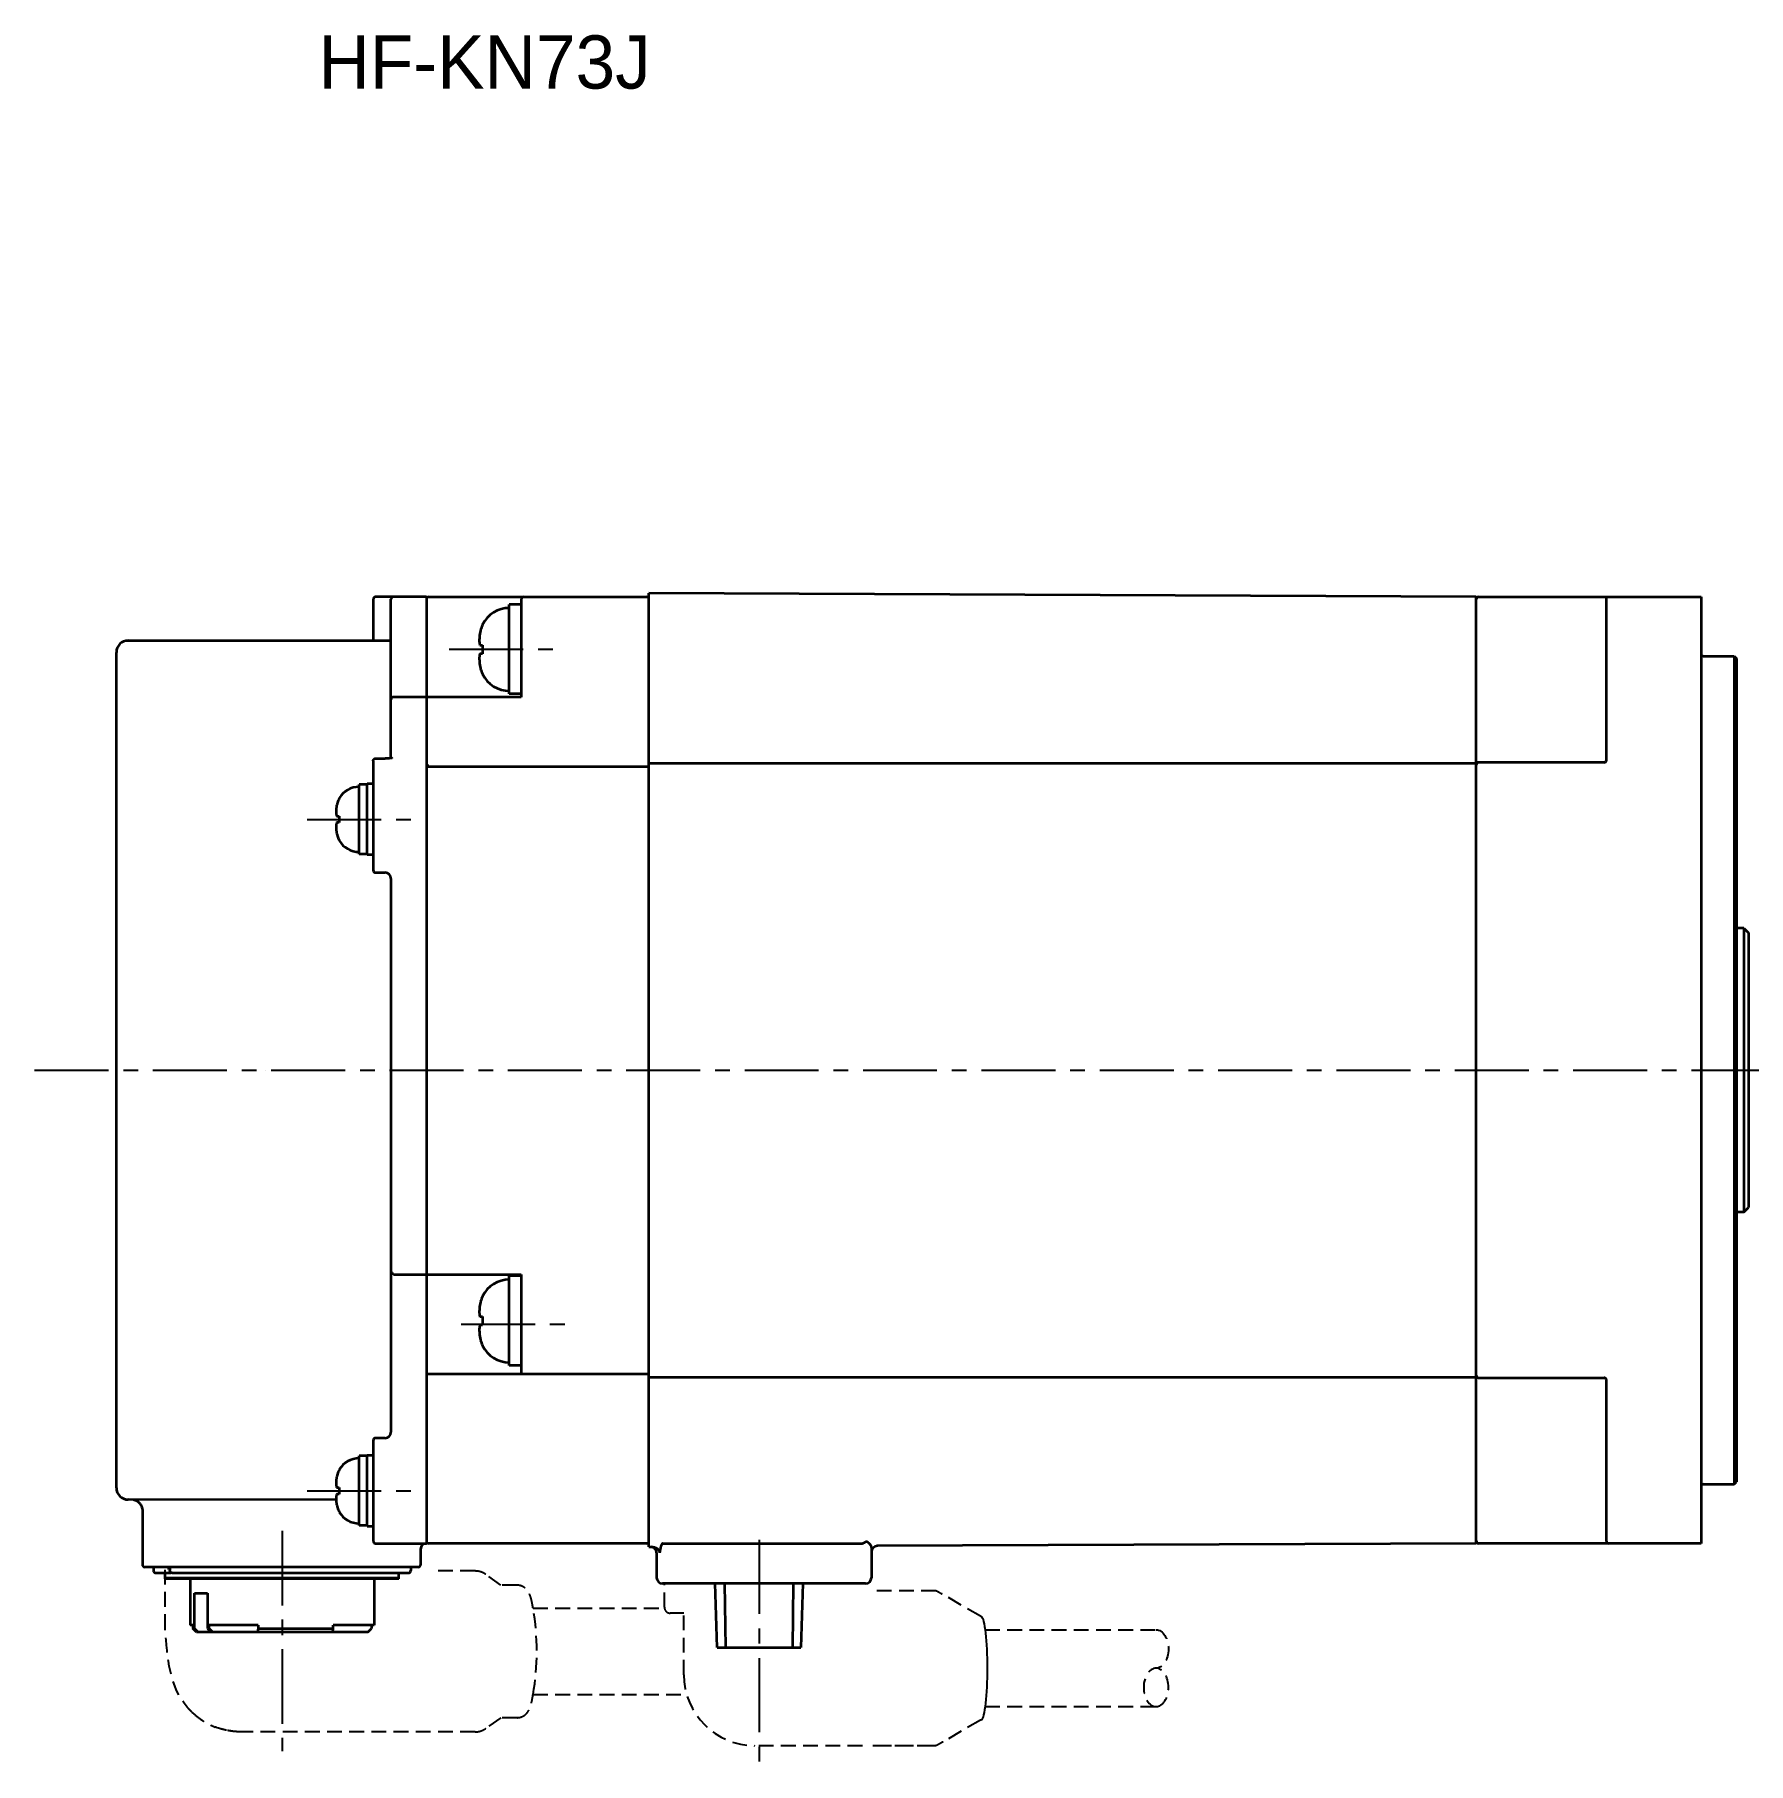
# Model space of a CAD drawing. Extents: x -41 to 384, y 100 to 247.
# Drawn here: x 69.6 to 214.4, y 100.4 to 246.5 of the extents above; entities that cross this region are included whole.
import ezdxf

# ---------------------------------------------------------------- set-up
doc = ezdxf.new("R2010")
doc.units = 0
doc.header["$MEASUREMENT"] = 0
doc.linetypes.add('CENTER', pattern=[2, 1.25, -0.25, 0.25, -0.25])
doc.linetypes.add('HIDDEN', pattern=[0.375, 0.25, -0.125])
doc.layers.get('0').update_dxf_attribs({"linetype": 'CONTINUOUS'})
for name, color, linetype, lineweight in [('CENTER', 7, 'CENTER', 25), ('HIDDEN', 3, 'HIDDEN', 25), ('OBJECT', 6, 'CONTINUOUS', 35)]:
    doc.layers.add(name, color=color, linetype=linetype, lineweight=lineweight)

msp = doc.modelspace()

# ---------------------------------------------------------------- linework, layer by layer
at = {"layer": 'CENTER', "ltscale": 5}
for p, q in [((104.5981365059144, 194.5505328062261), (114.3783229727364, 194.5505328062261)), ((92.59813650596449, 180.1716485001261), (102.3783229727864, 180.1716485001261)), ((69.55370196599868, 158.973073894476), (252.5951115349035, 158.973073894476)), ((105.5981365059145, 137.5072828793551), (115.3783229727364, 137.5072828793551)), ((92.59813650596449, 123.412134161576), (102.3783229727864, 123.412134161576)), ((90.46673354744956, 120.0384676182338), (90.46673354744956, 101.4880702629337)), ((90.46673354744956, 119.973073894476), (90.46673354744956, 101.4226765391759)), ((130.7667335474497, 119.273073894476), (130.7667335474497, 100.3730738941761))]:
    msp.add_line(p, q, dxfattribs=at)
at = {"layer": 'HIDDEN', "ltscale": 5}
for p, q in [((80.5899827137495, 111.7384676182337), (80.5899827137495, 117.0384676182337)), ((106.7682306437495, 116.6384676182337), (103.1766841289774, 116.6384676182337)), ((106.7682306437495, 116.6384676182337), (103.1766841289774, 116.6384676182337)), ((108.9577229806496, 115.4384676182337), (107.6957333697494, 116.3393638064338)), ((122.7667335474497, 113.573073894476), (122.7667335474497, 115.573073894476)), ((110.3176565802495, 115.4384676182337), (108.9280919680496, 115.4384676182337)), ((145.7221476625498, 114.972307725376), (140.3861294644497, 114.972307725576)), ((145.7541042773497, 114.971069256776), (145.7604934400497, 114.9695618453761)), ((149.4685212733496, 112.812004200676), (146.2104061653497, 114.7119844154761)), ((111.6701553747564, 113.4884676182337), (122.7897639467412, 113.4884676182337)), ((124.4167335474496, 113.073073894476), (123.2667335474497, 113.073073894476)), ((124.4167335474496, 107.873073894476), (124.4167335474496, 113.073073894476)), ((149.8680422490697, 111.673073894476), (164.3187007112496, 111.673073894476)), ((111.670168646377, 106.1884676182337), (124.6776134058252, 106.1884676182334)), ((108.9577229806496, 104.2384676182337), (107.6957333697494, 103.3375714300338)), ((110.3176565802495, 104.2384676182337), (108.9280919680496, 104.2384676182337)), ((149.4685212733496, 104.034143588276), (146.3040942708496, 102.188797890876)), ((149.8679778187318, 105.173073894476), (164.3187007112496, 105.173073894476)), ((85.08451111434948, 103.3498730328337), (84.98933778724945, 103.3819758108337)), ((85.08451111434948, 103.3498730328337), (85.08386637534949, 103.3500769202338)), ((106.7682306437495, 103.0384676182338), (87.10366057094956, 103.0384719376337)), ((139.4971943124496, 101.873073894476), (130.4167335474496, 101.873073894476)), ((140.3722016714497, 101.876585943476), (145.7082198695497, 101.876585943476)), ((145.7082198694497, 101.873073894776), (140.3983384531498, 101.873073894776)), ((146.3017565845498, 102.187464314176), (146.2977027380498, 102.185292233476)), ((146.3040942706497, 102.188797890776), (146.3017565845498, 102.187464314176))]:
    msp.add_line(p, q, dxfattribs=at)
for points in [[(145.7221476628497, 114.972307724876), (145.7285390598497, 114.9728999409761), (145.7343566557497, 114.9730738941761)], [(145.7343566557497, 114.9730738941761), (145.7413225623496, 114.9728244902759), (145.7477138481496, 114.972156828376), (145.7541042773497, 114.9710692567761)], [(149.4685654397498, 112.811958212376), (149.5066225537001, 112.8229535802006), (149.5560989772224, 112.8043033891092), (149.6051502195981, 112.7480362692943), (149.6533658317144, 112.6551048644869), (149.7003211362753, 112.5258375389604), (149.7456340120321, 112.3617895879601), (149.7888943722768, 112.1639241005128), (149.8297614359918, 111.9343460595483), (149.8678536721263, 111.6746204818058), (149.9028832451736, 111.3873303556821), (149.9345101718033, 111.0745893308985), (149.9625093638341, 110.7393704403204), (149.9865939640323, 110.3842639888346), (150.0066092962224, 110.0125318111977), (150.0223313976803, 109.6271526573638), (150.0336812720188, 109.2315660859277), (150.0404860622184, 108.8307586314296), (150.042803387252, 108.4230681155892)], [(150.042803387252, 108.4230681155892), (150.040477856886, 108.0153776464709), (150.0336649998863, 107.6145703290096), (150.0223071638258, 107.2189839860857), (150.0065773060853, 106.8336051487587), (149.9865544922775, 106.4618733740332), (149.9624627450781, 106.106767407355), (149.9344568063117, 105.771549080367), (149.9028235853446, 105.4588086921822), (149.8677882301954, 105.1715192711351), (149.8296907667337, 104.9117944601039), (149.7888190824529, 104.6822172416917), (149.745554739902, 104.4843526248589), (149.7002385624633, 104.3203055859758), (149.6532806562291, 104.1910392055155), (149.6050631737503, 104.0981087711324), (149.5560107989311, 104.0418426385529), (149.5065340000582, 104.0231934432462), (149.4684771074124, 104.0341895770205)], [(145.7343566557497, 101.873073894776), (145.7273907495497, 101.873323298676), (145.7209994632496, 101.873990960576), (145.7146090332496, 101.8750785321761), (145.7082198691497, 101.8765859436761)], [(145.7465656471496, 101.8738400641761), (145.7401742512496, 101.873247848076), (145.7343566557497, 101.873073894776)]]:
    msp.add_lwpolyline(points, dxfattribs=at)
for centre, radius, start, end in [((91.03652421913065, 109.838430105657), 20.95398550418587, 349.9682140768219, 10.0317917755639), ((123.2667335474497, 113.573073894476), 0.5, 180, 270.0000000050025), ((130.4167335474496, 107.873073894476), 6, 180, 269.9999999923007)]:
    msp.add_arc(centre, radius, start, end, dxfattribs=at)
at = {"layer": 'HIDDEN', "ltscale": 5, "extrusion": (0, 0, -0.9999999999999998)}
msp.add_ellipse((164.3187007112498, 110.048073894476), major_axis=(0, -1.625000000000009), ratio=0.6429592764543601, start_param=3.141592653589793, end_param=6.283185307179585, dxfattribs=at)
msp.add_ellipse((164.3187007112498, 106.798073894476), major_axis=(0, -1.625000000000009), ratio=0.6429592764543601, dxfattribs=at)
at = {"layer": 'HIDDEN', "ltscale": 5}
for points in [[(107.6956643847495, 116.3394043985337), (107.5301559593495, 116.4432001201336), (107.2153777870495, 116.5738905341338), (106.8681911638496, 116.6352999669337), (106.7682139253496, 116.6384613477336)], [(111.6701493200494, 113.4885010484337), (111.6060491630496, 113.8795942148337), (111.5365591083495, 114.2033413226338), (111.4627480090495, 114.4631834052338), (111.3782875560495, 114.6840550721337), (111.2666051087495, 114.8934864961338), (111.1199633310495, 115.0834911393337), (110.9328621787495, 115.2451591256337), (110.6999857168495, 115.3678781418338), (110.4293293156494, 115.4326159654336), (110.3176655415495, 115.4384562699337)], [(145.7604934396497, 114.9695618453761), (145.9485786683497, 114.862992376576), (146.1320683053496, 114.757509820476), (146.2109237185497, 114.711682636376)], [(82.87913332994951, 104.6825877494337), (82.66682008384947, 104.8936641853337), (82.45418088974947, 105.1227810980337), (80.5899827137495, 111.7384676182337)], [(110.3176476190495, 104.2384789665337), (110.4977972270495, 104.2537577562337), (110.8037346534494, 104.3549551394337), (111.0561291461494, 104.5302178808338), (111.2536535971495, 104.7634802762337), (111.3882075538494, 105.0154772555337), (111.4849313265494, 105.2842282047338), (111.5680252986495, 105.6092141043338), (111.6476043014494, 106.0388448202336), (111.6701498303495, 106.1883612507337)], [(82.87913241404948, 104.6825929940337), (83.46808794454948, 104.1891541290337), (84.11499045534951, 103.7759186756337), (84.80915026054953, 103.4496853159337)], [(84.9893507641495, 103.3820004348336), (84.94649082574944, 103.3975310152337), (84.85944512964961, 103.4301627016338), (84.80915196514951, 103.4496890881337)], [(85.76575426034962, 103.1735605668337), (85.67184370744945, 103.1933538359337), (85.08386997444943, 103.3500846513337)], [(85.76570613924952, 103.1741946314337), (85.6737377700495, 103.1936545245337), (85.08489591754955, 103.3512131681337)], [(87.10366057094956, 103.0384719487337), (86.38434169004944, 103.0777476014337), (85.76570613924952, 103.1741946314337)], [(87.10363808144956, 103.0384756187338), (86.40895152054945, 103.0749528549337), (85.76575426034962, 103.1735605668337)], [(106.7682473620495, 103.0384738887338), (107.0374010690495, 103.0615750242338), (107.4289258008495, 103.1829774153337), (107.6955478810495, 103.3374467792337)], [(146.2087373913497, 102.134048728076), (146.1186147398497, 102.082542793176), (145.9349030697498, 101.978733965976), (145.7465656466497, 101.873840063376)], [(146.2977027373497, 102.185292234576), (146.2087373913497, 102.134048728076)]]:
    msp.add_spline(points, degree=3, dxfattribs=at)
msp.add_open_spline([(111.6701494575189, 113.4885010681692), (111.65137528565, 113.6192743280721), (111.6128600029173, 113.8587416295155), (111.5445216316807, 114.1843285490876), (111.4697514616044, 114.4536286194254), (111.3826917700573, 114.6862574816684), (111.2718939481034, 114.8978123946136), (111.1244065770094, 115.0908519955162), (110.9340612743522, 115.2563347402776), (110.6994511311587, 115.3798335484623), (110.4849903425519, 115.4331187731987), (110.3549414338136, 115.4372672055208), (110.3176655415495, 115.4384562698337)], degree=3, knots=[2.341484116995263, 2.341484116995263, 2.341484116995263, 2.341484116995263, 2.595121331091361, 2.80703871400994, 2.979916902270036, 3.131257432208145, 3.283160714836328, 3.436768148568311, 3.595022146951388, 3.763491013098105, 3.941597244628166, 4.013159741466022, 4.013159741466022, 4.013159741466022, 4.013159741466022], dxfattribs=at)
at = {"layer": 'OBJECT'}
for p, q in [((98.16673354744968, 198.773073894476), (98.16673354744968, 195.273073894476)), ((102.6667335474496, 198.973073894476), (98.36673354744956, 198.973073894476)), ((99.66673354744957, 185.341861590076), (99.66673354744957, 198.773073894476)), ((102.6667335474496, 198.973073894476), (102.6667335474496, 118.9076801707184)), ((102.6667335474496, 198.973073894476), (102.6667335474496, 118.973073894476)), ((102.8667335474496, 198.9730738944761), (121.2667335474497, 198.9730738944761)), ((110.6667335474496, 198.7730738944761), (110.6667335474496, 190.5076801707184)), ((121.4667335474497, 118.6693846773761), (121.4667335474498, 199.2780721168221)), ((191.3667335474497, 198.9730738944761), (121.4667335474498, 199.2780721168221)), ((191.3667335474497, 118.973073894476), (191.3667335474497, 198.9730738944761)), ((191.5667335474497, 198.9730738944761), (210.3667335474497, 198.9730738944761)), ((202.3667335474497, 185.176885326976), (202.3667335474497, 198.9730738944761)), ((210.3667335474497, 198.9730738944761), (210.3667335474497, 118.973073894476)), ((110.6667335474496, 198.334013627376), (109.6667335474496, 198.334013627376)), ((109.6667335474496, 190.7670519870761), (109.6667335474496, 198.3340136253761)), ((109.6667335474496, 190.7670519870761), (109.6667335474496, 198.3340136253761)), ((110.6667335474496, 198.3340136273761), (109.6667335474496, 198.3340136273761)), ((107.4053582619496, 196.6340136273761), (107.4053582619496, 196.601160639176)), ((107.4053582619496, 196.6340136273761), (107.4053582619496, 196.6011606391761)), ((99.6667335474495, 195.273073894476), (77.30580831517585, 195.273073894476)), ((107.1729016151497, 194.904013627376), (107.4053582619496, 194.904013627376)), ((107.1729016151497, 194.9040136273761), (107.4053582619496, 194.9040136273761)), ((107.4053582619496, 194.904013627376), (107.4053582619496, 194.164013627376)), ((107.4053582619496, 194.9040136273761), (107.4053582619496, 194.164013627376)), ((76.46673354744962, 123.6733926121013), (76.46673354744962, 194.2861072944243)), ((107.4053582619496, 194.164013627376), (107.1729016151497, 194.164013627376)), ((107.4053582619496, 194.164013627376), (107.1729016151497, 194.164013627376)), ((210.5667335474497, 193.973073894476), (213.1667335474497, 193.973073894476)), ((213.1667335474497, 193.973073894476), (213.1667335474497, 123.9730738944761)), ((213.1667335474497, 193.973073894476), (213.3667335474497, 193.773073894476)), ((213.3667335474497, 193.773071097176), (213.3667335474497, 124.173076691776)), ((107.4053582619496, 192.466865833976), (107.4053582619496, 192.4340136273761)), ((107.4053582619496, 192.4668658339761), (107.4053582619496, 192.4340136273761)), ((110.6667335474496, 190.5076801707183), (99.86673354744964, 190.5076801707184)), ((110.6667335474496, 190.7670519870761), (109.6667335474496, 190.7670519870761)), ((110.6667335474496, 190.7670519870761), (109.6667335474496, 190.7670519870761)), ((98.16673354744968, 185.116630057376), (98.16673354744962, 175.873073894476)), ((98.36673354744956, 185.316630057376), (99.1667335474496, 185.316630057376)), ((102.6667335474497, 184.6392622009602), (121.4667335474497, 184.63926220096)), ((121.4667335474496, 184.9175134897024), (191.3667335474496, 184.9175134897024)), ((202.1667335474496, 184.976885326976), (191.5667335474497, 184.976885326976)), ((97.66673354749963, 183.1216485000761), (96.96673354749964, 183.1216485000761)), ((96.96673354749964, 177.2424847969762), (96.96673354749964, 183.1198464261761)), ((98.16673354749969, 183.171648500076), (97.66673354749963, 183.171648500076)), ((97.66673354749963, 177.1744536024761), (97.66673354749963, 183.1688433977761)), ((95.30187177969968, 181.9716485000762), (95.30187177969968, 181.9497371556761)), ((95.0821658646998, 180.4516485000761), (95.30187177969968, 180.4516485000761)), ((95.30187177969968, 179.8916485000761), (95.0821658646998, 179.8916485000761)), ((95.30187177969968, 180.4516485000761), (95.30187177969968, 179.891647191476)), ((95.30187177969968, 178.393559638476), (95.30187177969968, 178.371648500076)), ((97.66673354749963, 177.2424847969762), (96.96673354749964, 177.2424847969762)), ((98.16673354749969, 177.171648500076), (97.66673354749963, 177.171648500076)), ((98.36673354744956, 175.6730738944761), (99.1667335474496, 175.6730738944761)), ((99.66673354744957, 175.1730738944761), (99.6667335474495, 128.373073894476)), ((213.9667335474497, 170.973073894476), (213.3667335474497, 170.973073894476)), ((213.9667335474497, 170.973073894476), (214.3667335474497, 170.573073894476)), ((213.9667335474497, 170.973073894476), (213.9667335474475, 146.9730738944759)), ((214.3667335474497, 170.573073894476), (214.3667335474496, 147.3730738944759)), ((89.07715652384344, 158.9730750391761), (89.07715652384344, 158.9730750391761)), ((213.9667335474496, 146.9730738944759), (213.3667335474497, 146.973073894476)), ((213.9667335474496, 146.9730738944759), (214.3667335474496, 147.3730738944759)), ((99.86673354744964, 141.7076801707183), (110.6667335474496, 141.7076801707183)), ((110.6667335474497, 141.574499288876), (109.6667335474496, 141.574499288876)), ((109.6667335474496, 134.0075376484761), (109.6667335474496, 141.574499286776)), ((110.6667335474497, 141.5744992888761), (109.6667335474496, 141.5744992888761)), ((109.6667335474496, 134.007537648476), (109.6667335474496, 141.5744992867761)), ((110.6667335474496, 141.7076801707184), (110.6667335474497, 133.306885587992)), ((107.4053582619497, 139.874499288876), (107.4053582619497, 139.8416463006761)), ((107.4053582619497, 139.8744992888761), (107.4053582619497, 139.8416463006761)), ((107.1729016151498, 138.144499288876), (107.4053582619497, 138.144499288876)), ((107.1729016151498, 138.144499288876), (107.4053582619497, 138.144499288876)), ((107.4053582619497, 137.4044992888761), (107.1729016151498, 137.4044992888761)), ((107.4053582619497, 137.4044992888761), (107.1729016151498, 137.4044992888761)), ((107.4053582619497, 138.144499288876), (107.4053582619497, 137.4044992888761)), ((107.4053582619497, 138.144499288876), (107.4053582619497, 137.4044992888761)), ((107.4053582619497, 135.707351495376), (107.4053582619497, 135.6744992888761)), ((107.4053582619497, 135.707351495376), (107.4053582619497, 135.6744992888761)), ((102.6667335474497, 133.306885587992), (121.4667335474497, 133.306885587992)), ((110.6667335474497, 134.0075376484761), (109.6667335474496, 134.0075376484761)), ((110.6667335474497, 134.007537648476), (109.6667335474496, 134.007537648476)), ((121.4667335474496, 133.0286342992496), (191.3667335474496, 133.0286342992495)), ((191.5667335474497, 132.9692624619761), (202.1667335474496, 132.9692624619761)), ((202.3667335474497, 119.173073894476), (202.3667335474497, 132.769262461976)), ((98.16673354744962, 127.673073894476), (98.16673354744968, 119.1730738944761)), ((99.1667335474496, 127.8730738944761), (98.36673354744956, 127.8730738944761)), ((97.66673354749963, 126.3621341615761), (96.96673354749964, 126.3621341615761)), ((96.96673354749964, 120.4829704583761), (96.96673354749964, 126.3603320875761)), ((98.16673354749969, 126.4121341615761), (97.66673354749963, 126.4121341615761)), ((97.66673354749963, 120.414939263876), (97.66673354749963, 126.409329059276)), ((95.30187177969968, 125.2121341615761), (95.30187177969968, 125.1902228171761)), ((95.0821658646998, 123.6921341615761), (95.30187177969968, 123.6921341615761)), ((95.30187177969968, 123.1321341615762), (95.0821658646998, 123.1321341615762)), ((95.30187177969968, 123.6921341615761), (95.30187177969968, 123.1321328528761)), ((210.5667335474497, 123.9730738944761), (213.1667335474497, 123.9730738944761)), ((213.1667335474497, 123.9730738944761), (213.3667335474497, 124.173073894476)), ((95.0281701578042, 122.6603592121529), (77.46673354744956, 122.6733926121013)), ((78.6667335474496, 121.716530844976), (78.6667335474496, 117.1730738944761)), ((95.30187177969968, 121.6340452998761), (95.30187177969968, 121.6121341615762)), ((97.66673354749963, 120.4829704583761), (96.96673354749964, 120.4829704583761)), ((98.16673354749969, 120.4121341615761), (97.66673354749963, 120.4121341615761)), ((98.36673354744956, 118.973073894476), (102.6667335474496, 118.973073894476)), ((102.1667335474496, 118.473073894476), (102.1667335474496, 117.1730738944761)), ((121.2667335474497, 118.973073894476), (102.8667335474496, 118.973073894476)), ((121.4667335474497, 118.6693846773761), (121.7364673130498, 118.670561620376)), ((122.6189152020498, 118.960066071776), (139.5001156727498, 118.963273782076)), ((140.2667335474497, 118.628365616076), (140.2667335474497, 116.073073894476)), ((191.3667335474497, 118.973073894476), (140.72840163119, 118.7521210873564)), ((210.3667335474497, 118.973073894476), (191.5667335474497, 118.973073894476)), ((101.9667335474495, 116.9730738944761), (78.86673354744956, 116.9730738944761)), ((79.5899827137495, 116.9730738944761), (79.5899827137495, 116.6730738944761)), ((80.90876625044946, 116.773073894476), (80.90876625044946, 116.9730738944761)), ((80.99069783194948, 116.9730738944761), (80.99069783194948, 116.6730738944761)), ((101.3434843812496, 116.9730738944761), (101.3434843812496, 116.6730738944761)), ((122.1167335474497, 118.170034420276), (122.1167335474497, 116.073073894476)), ((79.78998318964966, 116.4730738944761), (81.08290161204962, 116.4730738944761)), ((80.58998271374973, 115.9730738944761), (80.58998271374973, 116.4730738944761)), ((100.3434843812496, 116.0384676182337), (80.59002063614952, 116.0384676182337)), ((100.3434843812496, 115.9730738944761), (80.59002063614952, 115.9730738944761)), ((80.90876625044946, 116.773073894476), (80.99069783194948, 116.773073894476)), ((81.19069783194944, 116.4730738944761), (101.1434839053497, 116.4730738944761)), ((82.68998271374959, 115.9730738944761), (82.68998271374959, 112.073073894476)), ((98.24348438124956, 115.9730738944761), (98.24348438124956, 112.073073894476)), ((100.3434843812496, 115.9730738944761), (100.3434843812496, 116.4730738944761)), ((139.7667335474497, 115.573073894476), (122.6167335474497, 115.573073894476)), ((127.2334337704496, 110.173073894476), (127.0637319336497, 115.573073894476)), ((127.8508455786498, 115.573073894476), (127.9211383793497, 110.173073894476)), ((133.6123287154497, 110.173073894476), (133.6826215162497, 115.573073894476)), ((134.4697351611497, 115.573073894476), (134.3000333244497, 110.173073894476)), ((83.0697530558496, 114.773073894476), (84.1665771464496, 114.773073894476)), ((83.0697530558496, 111.773073894476), (83.0697530558496, 114.773073894476)), ((84.1665771464496, 114.773073894476), (84.1665771464496, 111.773073894476)), ((82.92350984374963, 112.073073894476), (82.69008044684966, 112.073073894476)), ((82.92350984374963, 112.073073894476), (82.92350984374963, 111.773073894476)), ((82.92350984374963, 111.773073894476), (83.0697530558496, 111.773073894476)), ((83.22127368924966, 111.4730738944761), (82.92350984374963, 111.773073894476)), ((83.36751690134945, 111.4730738944761), (83.0697530558496, 111.773073894476)), ((97.71219340574957, 111.4730738944761), (83.22127368924966, 111.4730738944761)), ((84.1665771464496, 111.773073894476), (84.31282035854957, 111.773073894476)), ((84.1665771464496, 111.773073894476), (84.4643409919496, 111.4730738944761)), ((84.31282035854957, 111.773073894476), (84.31282035854957, 112.073073894476)), ((88.43615769024967, 112.073073894476), (84.31282035854957, 112.073073894476)), ((84.31282035854957, 111.773073894476), (84.61058420404966, 111.4730738944761)), ((88.43615769024967, 111.773073894476), (88.39959688724963, 111.4730738944761)), ((88.43615769024967, 112.073073894476), (88.43615769024967, 111.773073894476)), ((88.43615769024967, 111.773073894476), (94.78845306074949, 111.773073894476)), ((94.75189225774969, 111.4730738944761), (94.78845306074949, 111.773073894476)), ((94.78845306074949, 111.773073894476), (94.78845306074949, 112.073073894476)), ((98.24338664814957, 112.073073894476), (94.78845306074949, 112.073073894476)), ((97.71219340574957, 111.4730738944761), (98.0099572512496, 111.773073894476)), ((98.0099572512496, 112.073073894476), (98.0099572512496, 111.773073894476)), ((127.2334337704496, 110.173073894476), (134.3000333244497, 110.173073894476))]:
    msp.add_line(p, q, dxfattribs=at)
for centre, radius, start, end in [((98.36673354744956, 198.773073894476), 0.2, 90, 180), ((99.86673354744964, 198.773073894476), 0.2, 90, 180), ((102.8667335474496, 198.7730738944761), 0.2, 90, 180), ((110.8667335474498, 198.7730738944761), 0.2, 90, 180), ((121.2667335474497, 198.7730738944761), 0.2, 0, 90), ((191.5667335474497, 198.7747513111844), 0.2, 90, 180), ((109.6667335474496, 195.507649991076), 2.526363636399999, 90, 153.5226606706993), ((109.6667335474496, 195.5076499910761), 2.526363636399999, 90, 153.5226606706993), ((77.46673354744956, 194.2861072944243), 1, 90, 180), ((210.5667335474497, 194.1747513111842), 0.2, 180.0000000062988, 270), ((109.6667335474496, 193.5603772637761), 2.526363636399999, 206.4773393293007, 270), ((109.6667335474496, 193.5603772637761), 2.526363636399999, 206.4773393293007, 270), ((99.86673354744964, 190.3076801707184), 0.2, 90, 180), ((102.8667335474495, 184.5046559247179), 0.2, 90, 180), ((191.5667335474497, 184.7785627436844), 0.2, 90, 179.9999964938981), ((191.5667335474496, 184.7768853269761), 0.2, 90, 179.9999964938981), ((202.1667335474496, 185.176885326976), 0.2, 270, 0), ((96.96673354749964, 180.9878249706762), 1.9338235294, 90, 149.4197126253005), ((96.96673354749964, 179.3554720295762), 1.9338235294, 210.5802873746995, 270), ((98.36673354744956, 175.873073894476), 0.2, 180, 270), ((99.1667335474496, 175.1730738944761), 0.5, 0, 90), ((99.86673354744964, 141.9730738944761), 0.2, 180, 270), ((109.6667335474496, 138.7481356524761), 2.526363636399999, 90, 153.5226606706993), ((109.6667335474496, 138.7481356524761), 2.526363636399999, 90, 153.5226606706993), ((109.6667335474496, 136.800862925176), 2.526363636399999, 206.4773393293007, 270), ((109.6667335474496, 136.8008629251761), 2.526363636399999, 206.4773393293007, 270), ((191.5667335474497, 133.1709398786843), 0.2, 180.0000035060985, 270), ((191.5667335474496, 133.169262461976), 0.2, 180.0000035060985, 270), ((202.1667335474496, 132.769262461976), 0.2, 0, 90), ((98.36673354744956, 127.673073894476), 0.2, 90, 180), ((99.1667335474496, 128.373073894476), 0.5, 270, 0), ((96.96673354749964, 124.2283106321761), 1.9338235294, 90, 149.4197126253005), ((77.46673354744956, 123.6733926121013), 1, 180, 270), ((210.5667335474497, 123.7747513111844), 0.2, 90, 179.9999999937011), ((96.96673354749964, 122.5959576909761), 1.9338235294, 210.5802873746995, 270), ((98.36673354744956, 119.1730738944761), 0.2, 180, 270), ((102.6667335474496, 118.473073894476), 0.5, 90, 180), ((102.8667335474496, 119.173073894476), 0.2, 180, 270), ((121.2667335474497, 119.173073894476), 0.2, 270, 0), ((121.6167339372498, 118.170034421976), 0.4999998051, 359.9999998051013, 90.25004467460235), ((140.7667335474497, 118.253592588476), 0.5, 90.24999999999805, 180), ((191.5667335474497, 119.1747513111843), 0.2, 180, 270), ((202.5667335474496, 119.173073894476), 0.2, 180, 270), ((78.86673354744956, 117.1730738944761), 0.2, 180, 270), ((101.9667335474495, 117.1730738944761), 0.2, 270, 0), ((79.78998271374945, 116.6730738944761), 0.2, 180, 270), ((101.1434843812495, 116.6730738944761), 0.2, 270, 0), ((122.6167335474497, 116.073073894476), 0.5, 180, 270), ((139.7667335474497, 116.073073894476), 0.5, 270, 0)]:
    msp.add_arc(centre, radius, start, end, dxfattribs=at)
for points in [[(107.1691068096498, 195.8309885425761), (107.1510723934497, 195.6640143154761), (107.1351826387496, 195.4668688901761), (107.1245738868497, 195.2543540349761)], [(107.1691068096498, 195.830988542576), (107.1510723934497, 195.6640143154761), (107.1351826387496, 195.466868890176), (107.1245738868497, 195.2543540349761)], [(107.1729016151498, 195.861161420876), (107.1709692688496, 195.8461073317761), (107.1691068096498, 195.8309885425761)], [(107.1729016151498, 195.8611614208761), (107.1709692688496, 195.846107331776), (107.1691068096498, 195.830988542576)], [(107.4053582619496, 196.601137997976), (107.3046367134496, 196.3667843773762), (107.2266293438497, 196.1195777898761), (107.1729016151498, 195.861161420876)], [(107.4053582619496, 196.6011379979761), (107.3046367134496, 196.366784377376), (107.2266293438497, 196.1195777898762), (107.1729016151498, 195.8611614208761)], [(107.1245738868497, 195.2543540349761), (107.1353121049497, 195.1305252894761), (107.1511519535497, 195.0173554517761), (107.1691068096498, 194.921433946776)], [(107.1245738868497, 195.2543540349761), (107.1353121049497, 195.130525289476), (107.1511519535497, 195.017355451776), (107.1691068096498, 194.9214339467759)], [(107.1691068096498, 194.921433946776), (107.1709703309497, 194.9127002339759), (107.1729016151498, 194.904013627376)], [(107.1691068096498, 194.9214339467759), (107.1709703309497, 194.912700233976), (107.1729016151498, 194.9040136273761)], [(107.1600079659496, 194.100761701076), (107.1511519535497, 194.0506718029759), (107.1353121049497, 193.9375019652761), (107.1245738868497, 193.8136732197761)], [(107.1600079659496, 194.1007617010761), (107.1511519535497, 194.0506718029761), (107.1353121049497, 193.9375019652761), (107.1245738868497, 193.8136732197761)], [(107.1245738868497, 193.8136732197761), (107.1353142560496, 193.599163003076), (107.1512683615496, 193.401962352576), (107.1691068096498, 193.2370387122761)], [(107.1245738868497, 193.8136732197761), (107.1353142560496, 193.5991630030761), (107.1512683615496, 193.4019623525761), (107.1691068096498, 193.237038712276)], [(107.1691068096498, 194.146593307976), (107.1600079659496, 194.100761701076)], [(107.1691068096498, 194.1465933079761), (107.1600079659496, 194.1007617010761)], [(107.1729016151498, 194.164013627376), (107.1709692688496, 194.1553221450761), (107.1691068096498, 194.146593307976)], [(107.1729016151498, 194.1640136273761), (107.1709692688496, 194.155322145076), (107.1691068096498, 194.1465933079761)], [(107.1691068096498, 193.2370387122761), (107.1709703309497, 193.2219114779761), (107.1729016151498, 193.2068658339761)], [(107.1691068096498, 193.237038712276), (107.1709703309497, 193.221911477976), (107.1729016151498, 193.206865833976)], [(107.1729016151498, 193.2068658339761), (107.2266762877497, 192.948269780576), (107.3046993126498, 192.7010745580761), (107.4053582619496, 192.466865833976)], [(107.1729016151498, 193.206865833976), (107.2266762877497, 192.9482697805761), (107.3046993126498, 192.701074558076), (107.4053582619496, 192.4668658339761)], [(95.05817041249969, 181.2377166067761), (95.04788279359963, 181.1481398901761), (95.03765154769968, 181.0413033372762), (95.02882411189958, 180.9218060417761), (95.02246729659957, 180.7950128544761)], [(95.08216586469969, 181.389737361776), (95.07313722829979, 181.3401370649761), (95.06513904609977, 181.289454820576), (95.05817041249969, 181.2377166067761)], [(95.30187177969977, 181.9497295348761), (95.21059703399959, 181.7732609518761), (95.13699510929968, 181.5862644167761), (95.08216586469969, 181.389737361776)], [(95.02246729659957, 180.7950128544761), (95.02901646549977, 180.7200357974761), (95.03796286319965, 180.650721317776), (95.04813804699968, 180.589749329776), (95.05817041249969, 180.5394177239761)], [(95.05817041249969, 179.8038792762761), (95.04813804699968, 179.7535476703762), (95.03796286319965, 179.6925756823761), (95.02901646549977, 179.623261202776), (95.02246729659957, 179.5482841457761)], [(95.05817041249969, 180.5394177239761), (95.06515941099968, 180.5094661883762), (95.07316082119968, 180.480205037676), (95.08216586469969, 180.4516485000762)], [(95.08216586469969, 179.8916485000761), (95.07315857299973, 179.8630843211762), (95.06515736549984, 179.8338227311761), (95.05817041249969, 179.8038792762761)], [(95.02246729659957, 179.5482841457761), (95.0289322194996, 179.419761473876), (95.03786806359969, 179.2994660480761), (95.04809867109968, 179.1931268072761), (95.05817041249969, 179.1055803934761)], [(95.05817041249969, 179.1055803934761), (95.0651422614996, 179.053820171176), (95.0731408467996, 179.003138624376), (95.08216586469969, 178.953559638476)], [(95.08216586469969, 178.953559638476), (95.13698957849961, 178.7570490662762), (95.21058991169964, 178.5700517295761), (95.30187177969977, 178.393559638476)], [(107.1691068096498, 139.071474203976), (107.1510723934498, 138.904499976976), (107.1351826387497, 138.7073545515759), (107.1245738868498, 138.4948396963761)], [(107.1691068096498, 139.071474203976), (107.1510723934498, 138.904499976976), (107.1351826387497, 138.7073545515761), (107.1245738868498, 138.4948396963761)], [(107.1729016151498, 139.1016470822761), (107.1709692688497, 139.086592993276), (107.1691068096498, 139.071474203976)], [(107.1729016151498, 139.1016470822761), (107.1709692688497, 139.0865929932761), (107.1691068096498, 139.071474203976)], [(107.4053582619497, 139.8416236593761), (107.3046367134496, 139.6072700387761), (107.2266293438498, 139.360063451276), (107.1729016151498, 139.1016470822761)], [(107.4053582619497, 139.841623659376), (107.3046367134496, 139.607270038776), (107.2266293438498, 139.360063451276), (107.1729016151498, 139.1016470822761)], [(107.1245738868498, 138.4948396963761), (107.1353121049497, 138.3710109509761), (107.1511519535497, 138.2578411132761), (107.1691068096498, 138.161919608276)], [(107.1245738868498, 138.4948396963761), (107.1353121049497, 138.371010950976), (107.1511519535497, 138.257841113276), (107.1691068096498, 138.161919608276)], [(107.1691068096498, 137.3870789694761), (107.1600079659497, 137.3412473624761)], [(107.1691068096498, 137.3870789694761), (107.1600079659497, 137.341247362476)], [(107.1691068096498, 138.161919608276), (107.1709703309497, 138.1531858954761), (107.1729016151498, 138.144499288876)], [(107.1691068096498, 138.161919608276), (107.1709703309497, 138.153185895476), (107.1729016151498, 138.144499288876)], [(107.1729016151498, 137.4044992888761), (107.1709692688497, 137.395807806476), (107.1691068096498, 137.3870789694761)], [(107.1729016151498, 137.4044992888761), (107.1709692688497, 137.395807806476), (107.1691068096498, 137.3870789694761)], [(107.1600079659497, 137.3412473624761), (107.1511519535497, 137.2911574643761), (107.1353121049497, 137.1779876266761), (107.1245738868498, 137.054158881276)], [(107.1600079659497, 137.341247362476), (107.1511519535497, 137.2911574643761), (107.1353121049497, 137.177987626676), (107.1245738868498, 137.0541588812761)], [(107.1245738868498, 137.054158881276), (107.1353142560497, 136.8396486644761), (107.1512683615497, 136.642448013976), (107.1691068096498, 136.4775243736761)], [(107.1245738868498, 137.0541588812761), (107.1353142560497, 136.8396486644761), (107.1512683615497, 136.642448013976), (107.1691068096498, 136.477524373676)], [(107.1691068096498, 136.4775243736761), (107.1709703309497, 136.462397139376), (107.1729016151498, 136.447351495376)], [(107.1691068096498, 136.477524373676), (107.1709703309497, 136.4623971393761), (107.1729016151498, 136.4473514953761)], [(107.1729016151498, 136.447351495376), (107.2266762877498, 136.1887554419759), (107.3046993126498, 135.941560219576), (107.4053582619497, 135.707351495376)], [(107.1729016151498, 136.4473514953761), (107.2266762877498, 136.188755441976), (107.3046993126498, 135.9415602195761), (107.4053582619497, 135.707351495376)], [(95.05817041249969, 124.478202268176), (95.04788279359963, 124.388625551576), (95.03765154769968, 124.2817889987761), (95.02882411189958, 124.1622917032761), (95.02246729659957, 124.0354985158761)], [(95.08216586469969, 124.6302230231761), (95.07313722829979, 124.5806227263761), (95.06513904609977, 124.529940481976), (95.05817041249969, 124.478202268176)], [(95.30187177969977, 125.1902151962761), (95.21059703399959, 125.013746613376), (95.13699510929968, 124.826750078176), (95.08216586469969, 124.6302230231761)], [(95.02246729659957, 124.0354985158761), (95.02901646549977, 123.960521458976), (95.03796286319965, 123.891206979276), (95.04813804699968, 123.8302349912759), (95.05817041249969, 123.779903385376)], [(95.05817041249969, 123.044364937676), (95.04813804699968, 122.9940333318761), (95.03796286319965, 122.9330613438761), (95.02901646549977, 122.8637468641762), (95.02246729659957, 122.788769807176)], [(95.02246729659957, 122.788769807176), (95.0289322194996, 122.6602471352761), (95.03786806359969, 122.539951709576), (95.04809867109968, 122.433612468676), (95.05817041249969, 122.3460660548761)], [(95.05817041249969, 123.779903385376), (95.06515941099968, 123.7499518498761), (95.07316082119968, 123.7206906991761), (95.08216586469969, 123.6921341615761)], [(95.08216586469969, 123.1321341615762), (95.07315857299973, 123.1035699825761), (95.06515736549984, 123.074308392576), (95.05817041249969, 123.044364937676)], [(95.05817041249969, 122.3460660548761), (95.0651422614996, 122.294305832576), (95.0731408467996, 122.2436242857761), (95.08216586469969, 122.1940452998761)], [(95.08216586469969, 122.1940452998761), (95.13698957849961, 121.9975347277761), (95.21058991169964, 121.810537391076), (95.30187177969977, 121.6340452998761)], [(121.7364681943497, 118.670561624276), (121.8072831196498, 118.667027614276), (121.8794322993496, 118.655599887476), (121.9520756436498, 118.636024533176), (122.0241573176498, 118.608206386476), (122.0941097564497, 118.572453661876), (122.1599264628498, 118.5296864501761), (122.2174865571497, 118.4831985737761), (122.2640086647498, 118.437031883876), (122.3001363876499, 118.392863219376), (122.3274196325496, 118.350786654076), (122.3465699763499, 118.311651132976), (122.3588453295497, 118.275366416776), (122.3655049737498, 118.2410502993759), (122.3673484853498, 118.2070892042759), (122.3644383943498, 118.172196595676)], [(122.6189152020498, 118.960066071776), (122.6093823909498, 118.959022798476), (122.5993941083497, 118.955694390876), (122.5889180027498, 118.949742590676), (122.5782712407498, 118.9411062622761), (122.5676286098497, 118.9298569463761), (122.5570465504497, 118.916065671876), (122.5465222246497, 118.899756905776), (122.5360276279497, 118.8809010546761), (122.5255269581498, 118.859420825676), (122.5149839402496, 118.835198513776), (122.5043646979496, 118.8080817492759), (122.4936382020497, 118.777885985476), (122.4827780306497, 118.744401487576), (122.4717550371498, 118.707371080876), (122.4605665770498, 118.666593598176), (122.4492964705497, 118.622204494476), (122.4378845618497, 118.5737939450761), (122.4262698176499, 118.520858557876), (122.4144127000497, 118.462903019576), (122.4022984794497, 118.399483040776), (122.3899266068497, 118.330178060676), (122.3773024208496, 118.2545582851759), (122.3644383104497, 118.1721960538761)], [(139.7689152020498, 119.082550895876), (139.7271775306496, 119.0581976493761), (139.6892870187497, 119.036487291076), (139.6547596982496, 119.017489059776), (139.6231749562497, 119.001241433976), (139.5941838846497, 118.987782974876), (139.5675353086496, 118.9771787833761), (139.5429938645498, 118.9694921722759), (139.5204541193498, 118.9648256005759), (139.5001156727498, 118.9632737820761)], [(140.2667335474498, 118.628365616076), (140.2652059492496, 118.6598154846761), (140.2602804632498, 118.6917387641761), (140.2511994389497, 118.725298683076), (140.2367001740497, 118.761929531576), (140.2146628288497, 118.803539578776), (140.1829922862497, 118.850764879676), (140.1450055515497, 118.8976980670759), (140.1062814550497, 118.9390610843759), (140.0685956738497, 118.974799128676), (140.0324543607498, 119.005524985376), (139.9980776070498, 119.031646916676), (139.9655371555498, 119.053423423576), (139.9347980433498, 119.0710175885761), (139.9057782363496, 119.084503823076), (139.8788413352497, 119.0937593628761), (139.8541071409497, 119.098920578376), (139.8313383631497, 119.1002938386759), (139.8099784006498, 119.098116421076), (139.7892299096498, 119.092286195576), (139.7689152020498, 119.082550895876)]]:
    msp.add_spline(points, degree=3, dxfattribs=at)
for points, start_tangent, end_tangent in [([(98.16673354744972, 185.116630057376), (98.16870568964958, 185.1446473296761), (98.1745846035497, 185.1721168425759), (98.18428369014948, 185.1985571565761), (98.19767132524957, 185.223484935776), (98.21452897244951, 185.246375066376), (98.2345896820496, 185.266756666776), (98.25749823284964, 185.2841640719761), (98.2828037154497, 185.298167335376), (98.30998483344965, 185.308410096676), (98.33845904254969, 185.3146213510759), (98.36673354744956, 185.3166300514761)], (1e-16, 1), (0.9999999999061492, 1.37004254171e-05)), ([(99.73755576814966, 185.357860275476), (99.73815564214972, 185.358216834376), (99.73679595024971, 185.3576728546761), (99.73050742464972, 185.355511854476), (99.7191671818494, 185.352288363276), (99.70265902654958, 185.348415084376), (99.68079746114965, 185.344190934776), (99.6534066753497, 185.339851357376), (99.62034669444955, 185.335584270976), (99.58139353684948, 185.3315263140761), (99.53621459934956, 185.327779909276), (99.48456402754955, 185.324439267076), (99.42668615144959, 185.321605340676), (99.36312168424972, 185.319357259076), (99.29461827464962, 185.317752446276), (99.22210326114958, 185.316836811576), (99.16673354744951, 185.316629938176)], (0.8880655132696141, 0.4597169173971924), (-0.9999999999751622, 7.0480940314e-06)), ([(77.89425473434966, 122.6730753228761), (77.89797055484968, 122.672462980676), (77.91914907754966, 122.668439857976), (77.94636145104965, 122.662255748076), (77.97877030374963, 122.6535214686761), (78.01526798354945, 122.641971277376), (78.0561185623497, 122.626903843376), (78.10247806964975, 122.607009944776), (78.15435188484952, 122.581059401976), (78.21076712964971, 122.548066799076), (78.27025825124969, 122.507278295476), (78.3311391410495, 122.458166432276), (78.39154155704959, 122.400539138676), (78.44962683584941, 122.334479903976), (78.50364731044971, 122.260345511076), (78.55195760084956, 122.1788231098761), (78.5930956240498, 122.0909096178761), (78.62586623854945, 121.997828012976), (78.6493805644496, 121.9009402559761), (78.66305128964967, 121.801772376876), (78.66673347944965, 121.716533526976)], (0.9871958791377852, -0.1595126835501661), (1.73941104415e-05, -0.9999999998487225)), ([(80.9911673431496, 116.659377762376), (80.99069803684944, 116.6730738945761)], (-0.06845933302026991, 0.9976539077868738), (-1.17021125397e-05, 0.9999999999315304)), ([(81.19069783194944, 116.4730738944761), (81.16463969124963, 116.474778727376), (81.1381499398496, 116.480100530976), (81.11495987564962, 116.487969162076), (81.09030745714966, 116.500094784076), (81.06848049164971, 116.5147611605761), (81.04740910054949, 116.533544903076), (81.02810618534973, 116.5566094945761), (81.01213847274977, 116.582981967976), (81.0014272355498, 116.6084469547761), (80.99400349334957, 116.636861505076), (80.9911673431496, 116.659377762376)], (-1, 1e-16), (-0.0684593307493512, 0.9976539079427048)), ([(81.09465098554955, 116.497777142176), (81.09302131174974, 116.491126624976), (81.08976320984976, 116.481162500276), (81.08635342284964, 116.475089656076), (81.08290161204962, 116.4730738944761)], (-0.2158549827988187, -0.9764254330981562), (-1, 1e-16))]:
    msp.add_spline(points, degree=3, dxfattribs=dict(at, start_tangent=start_tangent, end_tangent=end_tangent))

# ---------------------------------------------------------------- texts
msp.add_text('HF-KN73J', height=4.5).set_placement((93.53315125776588, 241.9379782723459))

doc.saveas('drawing.dxf')
